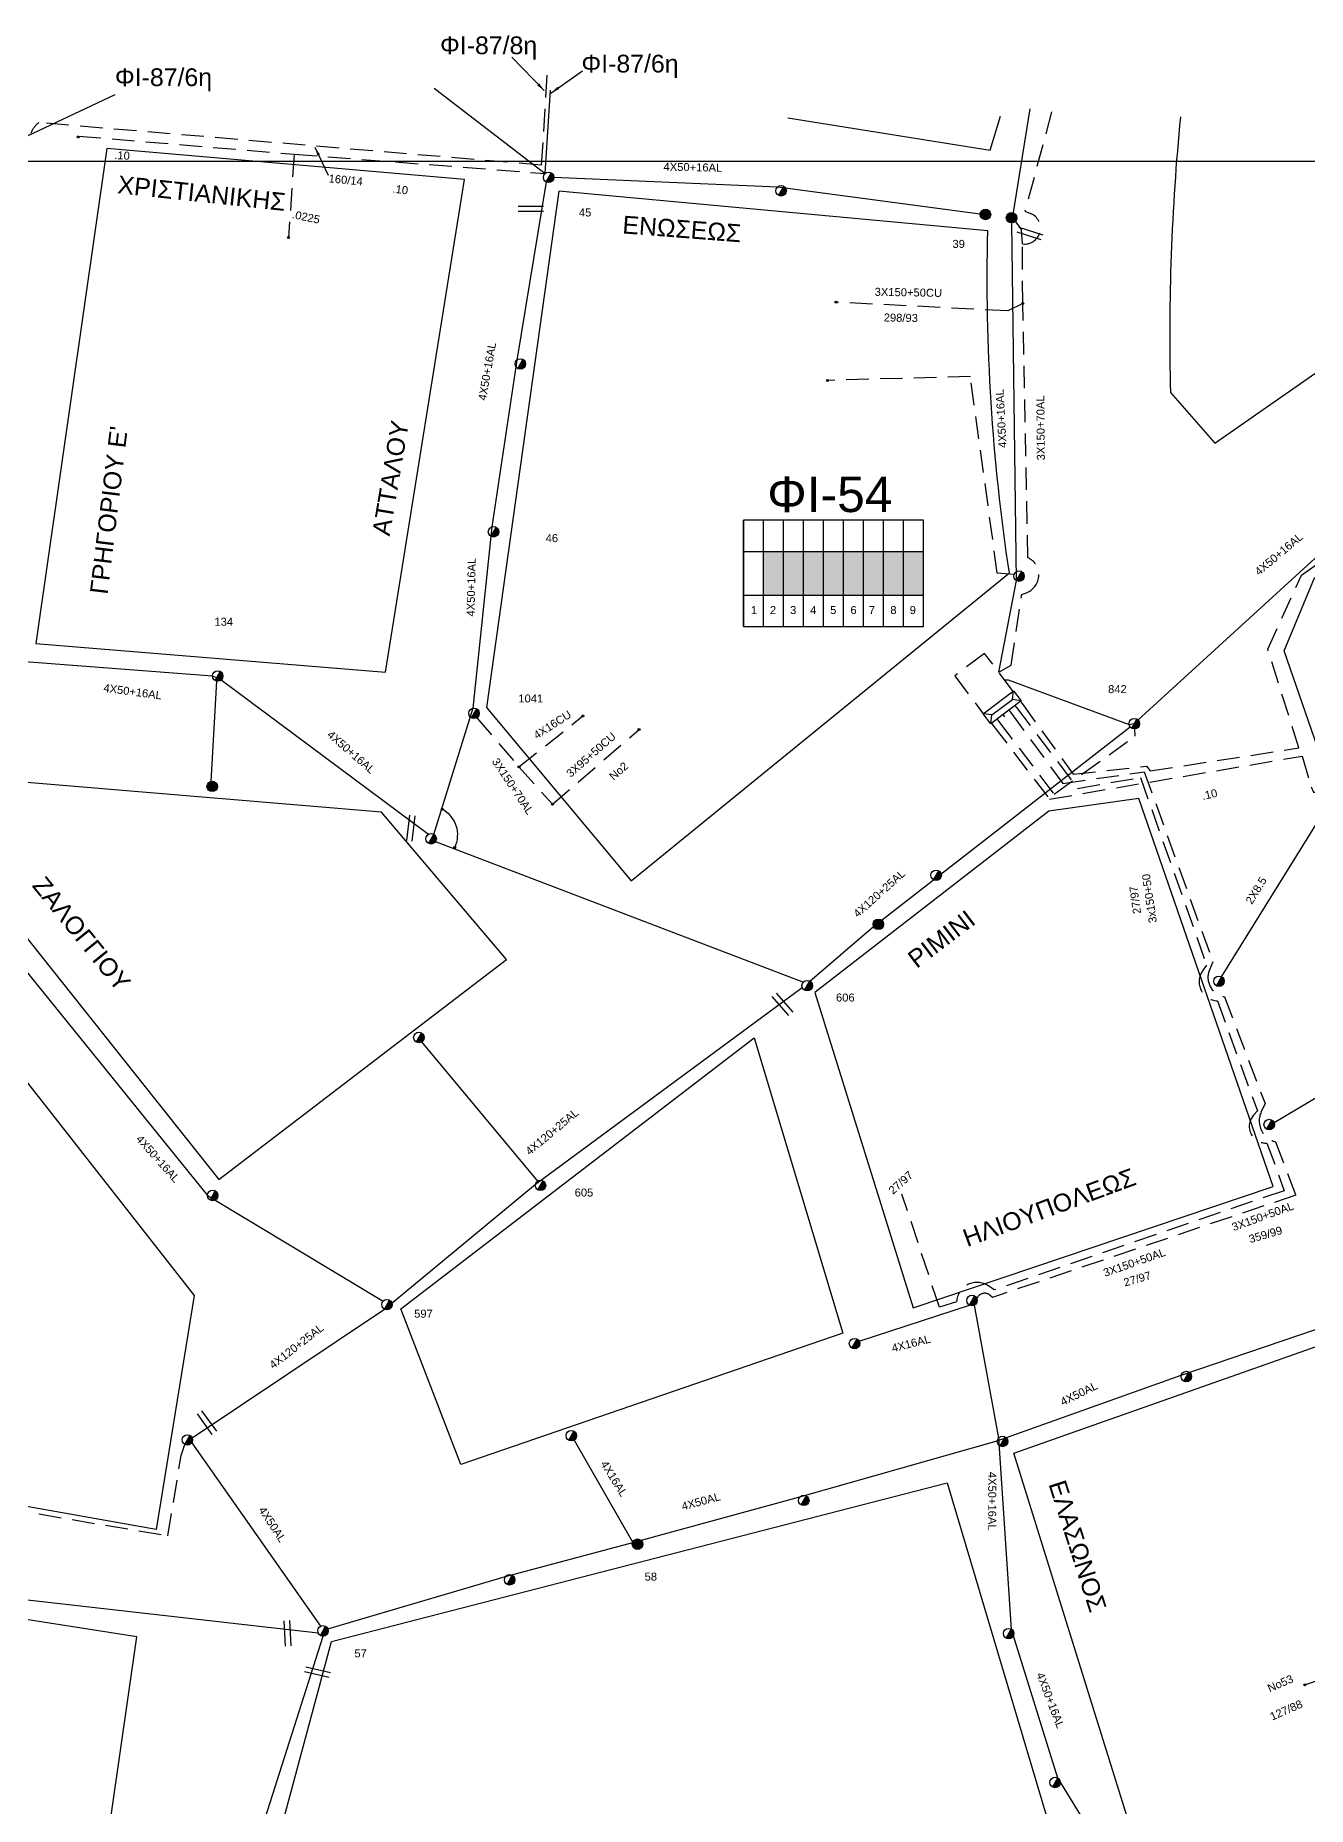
# Model space of a CAD drawing. Header units: millimetres. Extents: x 1080 to 2112, y 851 to 1323.
# Drawn here: x 1304 to 1447, y 1123.5 to 1322.6 of the extents above; entities that cross this region are included whole.
import ezdxf
from ezdxf.enums import TextEntityAlignment as Align

# ---------------------------------------------------------------- set-up
doc = ezdxf.new("R2010")
doc.units = ezdxf.units.MM
doc.linetypes.add('DASHED', pattern=[19.05, 12.7, -6.35])
for name, color, linetype in [('Άγνωστα', 7, 'DASHED'), ('Ασφαλειοκιβώτια Χ.Τ 9 αναχωρήσεων', 7, 'Continuous'), ('Γυμνά εναέρια ΧΤ (3Φ)   4x16AL', 7, 'Continuous'), ('Γυμνά εναέρια ΧΤ (3Φ)   4x16CU', 7, 'Continuous'), ('Γυμνά εναέρια ΧΤ (3Φ)   4x50AL', 7, 'Continuous'), ('Γυμνά εναέρια ΧΤ (3Φ)   4x50CU', 7, 'Continuous'), ('Γυμνά εναέρια ΧΤ και ΦΟΠ (3Φ)   4x50+13_5AL', 7, 'Continuous'), ('Γυμνά εναέρια ΧΤ και ΦΟΠ (3Φ)   4x50+16AL', 7, 'Continuous'), ('Επιγραφές - Σχήματα', 7, 'Continuous'), ('Καλώδια ΧΤ   2x8.5', 7, 'DASHED'), ('Καλώδια ΧΤ   3x150+50AL', 7, 'DASHED'), ('Καλώδια ΧΤ   3x150+50ALXLPE', 7, 'DASHED'), ('Καλώδια ΧΤ   3x150+50CU', 7, 'DASHED'), ('Καλώδια ΧΤ   3x150+70AL', 7, 'DASHED'), ('Καλώδια ΧΤ   3x150AL+50CU', 7, 'DASHED'), ('Καλώδια ΧΤ   3x95+50CU', 7, 'DASHED'), ('Στύλος Ξύλινος', 7, 'Continuous'), ('Στύλος Ξύλινος @ 1', 7, 'Continuous'), ('Στύλος ΦΜ', 7, 'Continuous'), ('Στύλος ΦΜ @ 1', 7, 'Continuous'), ('Συνδέσεις', 7, 'Continuous'), ('Συνεστραμμένα ΧΤ   4x120+25AL', 7, 'SYN_LINE'), ('Τομή', 7, 'Continuous'), ('Υποσταθμός πόλεως', 7, 'Continuous'), ('Υπόβαθρο ΔΕΗ', 7, 'Continuous'), ('Υπόγεια Καλώδια Δικτύου ΧΤ   .10', 7, 'DASHED'), ('Υπόγεια καλώδια Παροχών ΧΤ   .0225', 7, 'DASHED')]:
    doc.layers.add(name, color=color, linetype=linetype)
doc.styles.add('ar', font='arial.ttf')
doc.styles.get("Standard").update_dxf_attribs({"font": 'arial.ttf'})
doc.linetypes.add('SYN_LINE', pattern='A,0.5,-0.0001,["/\\/\\/\\/",Standard,S=0.1,R=0,X=0,Y=-0.05],-0.25', length=0.7501)
doc.dimstyles.new('ISO-25', dxfattribs={"dimtxt": 2.5, "dimasz": 2.5, "dimexe": 1.25, "dimexo": 0.625, "dimtad": 1, "dimtxsty": 'Standard', "dimcen": 2.5, "dimadec": 0, "dimazin": 0, "dimtfac": 1, "dimtmove": 0, "dimatfit": 3, "dimfxl": 1, "dimarcsym": 0})

# ---------------------------------------------------------------- blocks, each defined once
blk = doc.blocks.new('ΥΠΑΡΧΩΝ ΤΣΙΜΕΝΤΕΝΙΟΣ ΣΤΥΛΟΣ')
at = {"layer": 'Στύλος ΦΜ'}
blk.add_hatch(color=7, dxfattribs=at).paths.add_polyline_path([(-1.29, -2.28, 0.574793), (2.62, 0, 0.268822), (1.3, 2.27)])
at = {"layer": 'Στύλος ΦΜ', "color": 7}
blk.add_line((-1.29, -2.28), (1.3, 2.27), dxfattribs=at)
blk.add_circle((0, 0), 2.62, dxfattribs=at)
at = {"layer": 'Στύλος ΦΜ', "flags": 4}
for tag, p in [('ΑΡΙΘΜΟΣ', (-4.68, 8.05)), ('ΤΥΠΟΣ', (-4.91, 3.03))]:
    blk.add_attdef(tag, p, '', height=4, dxfattribs=at)
blk = doc.blocks.new('ΥΠΑΡΧΩΝ ΞΥΛΙΝΟΣ ΣΤΥΛΟΣ')
at = {"layer": 'Στύλος Ξύλινος'}
h = blk.add_hatch(color=7, dxfattribs=at)
h.paths.add_polyline_path([(-2.62, 0, 0.270008), (-1.29, -2.28), (1.3, 2.27, 0.576266)])
h.paths.add_polyline_path([(-1.29, -2.28, 0.574793), (2.62, 0, 0.268822), (1.3, 2.27)])
at = {"layer": 'Στύλος Ξύλινος', "color": 7}
blk.add_line((-1.29, -2.28), (1.3, 2.27), dxfattribs=at)
blk.add_circle((0, 0), 2.62, dxfattribs=at)
at = {"layer": 'Στύλος Ξύλινος', "flags": 4}
for tag, p in [('ΑΡΙΘΜΟΣ', (-4.91, 8.6)), ('ΤΥΠΟΣ', (-4.85, 3.39))]:
    blk.add_attdef(tag, p, '', height=4, dxfattribs=at)
blk = doc.blocks.new('ΥΠΟΣΤΑΘΜΟΣ ΠΟΛΕΩΣ 6 ΑΝΑΧΩΡΗΣΕΩΝ')
at = {"layer": 'Υποσταθμός πόλεως', "linetype": 'Continuous', "ltscale": 40}
for p, q in [((-8.18, -2.82), (-8.18, -4)), ((-5.01, -2.82), (-5.01, -4)), ((-1.74, -2.82), (-1.74, -4)), ((1.65, -2.82), (1.65, -4)), ((5.07, -2.82), (5.07, -4)), ((8.16, -2.82), (8.16, -4))]:
    blk.add_line(p, q, dxfattribs=at)
blk.add_lwpolyline([(-8.57, 2.82), (8.57, 2.82), (8.57, -2.82), (-8.57, -2.82)], close=True, dxfattribs=at)
for points in [[(-5.75, 0), (-8.57, 2.82)], [(5.75, 0), (8.57, 2.82)], [(-8.57, -2.82), (-5.75, 0)], [(-5.75, 0), (5.75, 0)], [(8.57, -2.82), (5.75, 0)]]:
    blk.add_lwpolyline(points, dxfattribs=at)
at = {"layer": 'Υποσταθμός πόλεως', "linetype": 'SYN_LINE', "ltscale": 40, "flags": 1}
for tag, p in [('ΜΕΤΑΣΧΗΜΑΤΙΣΜΟΣ', (9.64, 1.91)), ('ΙΣΧΥΣ', (9.62, -0.89)), ('ΑΡΙΘΜΟΣ', (9.74, -3.61))]:
    blk.add_attdef(tag, p, '', height=1.8, dxfattribs=at)
blk = doc.blocks.new('ΤΟΜΗ')
at = {"layer": 'Τομή', "ltscale": 40}
for p, q in [((-5.68, 0), (5.68, 0)), ((5.68, -2.33), (-5.68, -2.33))]:
    blk.add_line(p, q, dxfattribs=at)
blk = doc.blocks.new('ΑΣΦΑΛΕΙΟΚΙΒΩΤΙΟ ΥΠΟΣΤΑΘΜΟΥ 9 ΑΝΑΧΩΡΗΣΕΩΝ')
at = {"layer": 'Ασφαλειοκιβώτια Χ.Τ 9 αναχωρήσεων', "ltscale": 40}
for p, q in [((-23.8, 40.36), (24.02, 40.36)), ((-9.72, 40.36), (-9.72, -40.64)), ((9.94, 40.36), (9.94, -40.64)), ((-23.8, 31.36), (24.02, 31.36)), ((-23.8, 22.36), (24.02, 22.36)), ((-23.8, 13.36), (24.02, 13.36)), ((-23.8, 4.36), (24.02, 4.36)), ((-23.8, -4.64), (24.02, -4.64)), ((-23.8, -13.64), (24.02, -13.64)), ((-23.8, -22.64), (24.02, -22.64)), ((-23.8, -31.64), (24.02, -31.64))]:
    blk.add_line(p, q, dxfattribs=at)
at = {"layer": 'Ασφαλειοκιβώτια Χ.Τ 9 αναχωρήσεων'}
blk.add_lwpolyline([(-23.8, -40.64), (24.02, -40.64), (24.02, 40.36), (-23.8, 40.36)], close=True, dxfattribs=at)
for s, p in [('1', (-18.28, 37.05)), ('2', (-18.28, 28.48)), ('3', (-18.28, 19.41)), ('4', (-18.28, 10.38)), ('5', (-18.28, 1.37)), ('6', (-18.28, -7.76)), ('7', (-18.28, -16.01)), ('8', (-18.28, -25.69)), ('9', (-18.28, -34.39))]:
    blk.add_text(s, height=3.6, rotation=270, dxfattribs=at).set_placement(p)
at = {"layer": 'Ασφαλειοκιβώτια Χ.Τ 9 αναχωρήσεων', "ltscale": 40}
for tag, height, p in [('ΟΝΟΜΑ', 5, (-0.16, 44.31)), ('ΚΕΙΜΕΝΟ 1', 2, (17.06, 35.59)), ('ΚΕΙΜΕΝΟ 2', 2, (17.06, 26.88)), ('ΚΕΙΜΕΝΟ 3', 2, (17.06, 17.69)), ('ΚΕΙΜΕΝΟ 4', 2, (17.06, 8.71)), ('ΚΕΙΜΕΝΟ 5', 2, (17.06, -0.13)), ('ΚΕΙΜΕΝΟ 6', 2, (17.06, -9.05)), ('ΚΕΙΜΕΝΟ 7', 2, (17.06, -18.13)), ('ΚΕΙΜΕΝΟ 8', 2, (17.06, -26.85)), ('ΚΕΙΜΕΝΟ 9', 2, (17.06, -35.99)), ('ΣΧ', 2, (-0.1, -42.64))]:
    blk.add_attdef(tag, text='', height=height, dxfattribs=at).set_placement(p, align=Align.MIDDLE_CENTER)
blk = doc.blocks.new('_ΣΥΝΔΕΣΗ')
at = {"layer": 'Συνδέσεις', "linetype": 'SYN_LINE', "ltscale": 40}
blk.add_hatch(color=256, dxfattribs=at).paths.add_polyline_path([(0.5, -0.01, 1), (-0.5, -0.01, 1)])
at = {"layer": 'Συνδέσεις'}
blk.add_circle((0, -0.01), 0.5, dxfattribs=at)

msp = doc.modelspace()

# ---------------------------------------------------------------- hatches: boundary and pattern name
at = {"layer": 'Ασφαλειοκιβώτια Χ.Τ 9 αναχωρήσεων', "ltscale": 0.2}
for color, points in [(1, [(1388.09, 1264.62), (1385.84, 1264.62), (1385.84, 1259.7), (1388.09, 1259.7)]), (27, [(1388.09, 1264.62), (1388.09, 1259.7), (1390.34, 1259.7), (1390.34, 1264.62)]), (5, [(1390.34, 1264.62), (1390.34, 1259.7), (1392.59, 1259.7), (1392.59, 1264.62)]), (30, [(1392.59, 1264.62), (1392.59, 1259.7), (1394.84, 1259.7), (1394.84, 1264.62)]), (85, [(1394.84, 1264.62), (1394.84, 1259.7), (1397.09, 1259.7), (1397.09, 1264.62)]), (2, [(1397.09, 1264.62), (1397.09, 1259.7), (1399.34, 1259.7), (1399.34, 1264.62)]), (85, [(1399.34, 1264.62), (1399.34, 1259.7), (1401.59, 1259.7), (1401.59, 1264.62)]), (6, [(1401.59, 1264.62), (1401.59, 1259.7), (1403.84, 1259.7), (1403.84, 1264.62)])]:
    msp.add_hatch(color=color, dxfattribs=at).paths.add_polyline_path(points)

# ---------------------------------------------------------------- linework, layer by layer
at = {"layer": 'Άγνωστα', "color": 27, "linetype": 'SYN_LINE', "ltscale": 20}
msp.add_lwpolyline([(1303.08, 1311.34), (1312.94, 1315.99)], dxfattribs=at)
at = {"layer": 'Άγνωστα', "color": 27, "linetype": 'Continuous', "ltscale": 0.2}
msp.add_lwpolyline([(1361.28, 1307.11), (1361.87, 1316.46)], dxfattribs=at)
at = {"layer": 'Άγνωστα', "color": 5, "linetype": 'Continuous', "ltscale": 0.2}
msp.add_lwpolyline([(1413.75, 1301.54), (1415.82, 1314.38)], dxfattribs=at)
at = {"layer": 'Άγνωστα', "color": 1, "ltscale": 0.2}
msp.add_lwpolyline([(1418.23, 1314.02), (1415.24, 1302.85), (1415.86, 1302.61, -0.885119), (1414.95, 1299.18, -14.606005)], format="xyb", dxfattribs=at)
at = {"layer": 'Άγνωστα', "linetype": 'DASHED', "ltscale": 0.2}
msp.add_lwpolyline([(1410.54, 1246.35), (1413.9, 1248.87), (1410.69, 1253.14), (1407.34, 1250.62)], close=True, dxfattribs=at)
at = {"layer": 'Άγνωστα', "color": 85, "ltscale": 0.2}
msp.add_lwpolyline([(1412.28, 1245.53), (1418.51, 1237.32), (1427.65, 1243.83), (1427.58, 1244.65)], dxfattribs=at)
at = {"layer": 'Άγνωστα', "color": 5, "linetype": 'SYN_LINE', "ltscale": 20}
msp.add_lwpolyline([(1347.39, 1209.45), (1360.42, 1193.79)], dxfattribs=at)
at = {"layer": 'Γυμνά εναέρια ΧΤ (3Φ)   4x16AL', "color": 6, "linetype": 'Continuous', "ltscale": 0.2}
msp.add_lwpolyline([(1396.61, 1175.79), (1409, 1179.86)], dxfattribs=at)
at = {"layer": 'Γυμνά εναέρια ΧΤ (3Φ)   4x16AL', "color": 85, "linetype": 'Continuous', "ltscale": 0.2}
msp.add_lwpolyline([(1364.55, 1164.68), (1371.13, 1153.17)], dxfattribs=at)
at = {"layer": 'Γυμνά εναέρια ΧΤ (3Φ)   4x16CU', "color": 85, "linetype": 'DASHED', "ltscale": 0.2}
msp.add_lwpolyline([(1358.34, 1240.37), (1365.53, 1246.1)], dxfattribs=at)
at = {"layer": 'Γυμνά εναέρια ΧΤ (3Φ)   4x50AL', "color": 85, "linetype": 'Continuous', "ltscale": 0.2}
for points in [[(1336.84, 1143.45), (1356.83, 1149.33), (1371.13, 1153.17), (1389.94, 1158.29), (1412.13, 1164.59), (1432.82, 1171.99), (1466.78, 1183.52)], [(1321.55, 1164.37), (1336.01, 1143.73)]]:
    msp.add_lwpolyline(points, dxfattribs=at)
at = {"layer": 'Γυμνά εναέρια ΧΤ (3Φ)   4x50CU', "color": 27, "linetype": 'SYN_LINE', "ltscale": 20}
msp.add_lwpolyline([(1348.81, 1316.69), (1361.28, 1307.11)], dxfattribs=at)
at = {"layer": 'Γυμνά εναέρια ΧΤ και ΦΟΠ (3Φ)   4x50+13_5AL', "color": 1, "linetype": 'Continuous', "ltscale": 0.2}
msp.add_lwpolyline([(1201.8, 1160.06), (1203.36, 1160.57), (1231.55, 1157.79), (1252.91, 1154.83), (1271.04, 1151.08), (1296.42, 1147.44), (1335.75, 1143)], dxfattribs=at)
at = {"layer": 'Γυμνά εναέρια ΧΤ και ΦΟΠ (3Φ)   4x50+16AL', "color": 30, "linetype": 'Continuous', "ltscale": 0.2}
msp.add_lwpolyline([(1412.93, 1250.17), (1413.37, 1250.17), (1426.96, 1245.15), (1427.54, 1245.24), (1453.45, 1268.96), (1467.92, 1278.54), (1481.73, 1288.32), (1492.62, 1295.91), (1515.9, 1310.29)], dxfattribs=at)
at = {"layer": 'Γυμνά εναέρια ΧΤ και ΦΟΠ (3Φ)   4x50+16AL', "color": 27, "linetype": 'Continuous', "ltscale": 0.2}
msp.add_lwpolyline([(1362.26, 1306.7), (1387.43, 1305.6), (1410.22, 1302.57)], dxfattribs=at)
at = {"layer": 'Γυμνά εναέρια ΧΤ και ΦΟΠ (3Φ)   4x50+16AL', "color": 85, "linetype": 'Continuous', "ltscale": 0.2}
msp.add_lwpolyline([(1361.38, 1306.16), (1358.1, 1286.13), (1355.3, 1267.38), (1353.14, 1246.97), (1348.55, 1232.14), (1390.32, 1216.18)], dxfattribs=at)
at = {"layer": 'Γυμνά εναέρια ΧΤ και ΦΟΠ (3Φ)   4x50+16AL', "color": 5, "linetype": 'Continuous', "ltscale": 0.2}
for points in [[(1412.29, 1251.01), (1414.29, 1261.32), (1413.75, 1301.54)], [(1285.45, 1219.93), (1302.6, 1217.81), (1323.3, 1192.19), (1343.05, 1180.3)]]:
    msp.add_lwpolyline(points, dxfattribs=at)
at = {"layer": 'Γυμνά εναέρια ΧΤ και ΦΟΠ (3Φ)   4x50+16AL', "color": 5, "linetype": 'DASHED', "ltscale": 0.2}
msp.add_lwpolyline([(1414.02, 1262), (1412.13, 1262.17), (1409.1, 1284.28), (1393.04, 1283.83)], dxfattribs=at)
at = {"layer": 'Γυμνά εναέρια ΧΤ και ΦΟΠ (3Φ)   4x50+16AL', "color": 151, "linetype": 'Continuous', "ltscale": 0.2}
for points in [[(1253.32, 1255.73), (1294.88, 1252.83), (1323.87, 1250.61), (1324.84, 1250.15), (1348.18, 1232.81)], [(1324.34, 1250.03), (1323.68, 1238.74)], [(1266.26, 996.36), (1277.68, 1019.08), (1301.22, 1057.55), (1319.43, 1088.07), (1328.78, 1103.59), (1327.11, 1113.67), (1336.31, 1142.63)]]:
    msp.add_lwpolyline(points, dxfattribs=at)
at = {"layer": 'Γυμνά εναέρια ΧΤ και ΦΟΠ (3Φ)   4x50+16AL', "color": 6, "linetype": 'Continuous', "ltscale": 0.2}
msp.add_lwpolyline([(1409.53, 1179.84), (1412.27, 1164.9), (1413.7, 1143.42), (1418.92, 1126.69), (1426.86, 1113.73), (1430.18, 1094.88)], dxfattribs=at)
at = {"layer": 'Επιγραφές - Σχήματα'}
msp.add_lwpolyline([(1083.25, 1308.5), (1991.62, 1308.5), (1991.62, 870.59), (1083.25, 870.59)], close=True, dxfattribs=at)
at = {"layer": 'Επιγραφές - Σχήματα', "ltscale": 0.2}
msp.add_arc((1348.24, 1232.75), 3.21, 333.411, 62.9251, dxfattribs=at)
at = {"layer": 'Καλώδια ΧΤ   2x8.5', "color": 27, "linetype": 'Continuous', "ltscale": 0.2}
for points in [[(1437.35, 1216.78), (1448.7, 1235.05)], [(1443.26, 1200.37), (1457.39, 1208.8)]]:
    msp.add_lwpolyline(points, dxfattribs=at)
at = {"layer": 'Καλώδια ΧΤ   3x150+50AL', "color": 2, "ltscale": 0.2}
msp.add_lwpolyline([(1414.29, 1247.04), (1421.16, 1237.96), (1428.23, 1239.19), (1435.67, 1218.08), (1435.22, 1217.43, 0.595786), (1436.88, 1214.07), (1441.38, 1201.69), (1440.96, 1201.22, 0.671974), (1442.46, 1198.07), (1444.4, 1192.72), (1411.79, 1181.56), (1411.13, 1182.01, 0.585917), (1407.56, 1180.23), (1405.62, 1179.62), (1401.41, 1192.34)], format="xyb", dxfattribs=at)
at = {"layer": 'Καλώδια ΧΤ   3x150+50AL', "color": 6, "ltscale": 0.2}
msp.add_lwpolyline([(1413.61, 1246.53), (1419.5, 1238.52), (1428.66, 1239.83), (1436.37, 1218.47), (1435.99, 1217.56, 0.487597), (1437.69, 1214.52), (1442.25, 1202.51), (1441.81, 1201.57, 0.473244), (1443.42, 1198.22), (1445.71, 1192.22), (1411.61, 1180.72), (1411.31, 1180.97, 0.50133), (1409.84, 1180.6, 2.422559)], format="xyb", dxfattribs=at)
at = {"layer": 'Καλώδια ΧΤ   3x150+50AL', "color": 27, "ltscale": 0.2}
msp.add_lwpolyline([(1446.71, 1137.14), (1462.02, 1142.59), (1459.75, 1148.6), (1459.06, 1148.58, -1.148568), (1459.24, 1150.29, 0.123086)], format="xyb", dxfattribs=at)
at = {"layer": 'Καλώδια ΧΤ   3x150+50ALXLPE', "color": 85, "ltscale": 0.2}
msp.add_lwpolyline([(1414.91, 1247.5), (1420.65, 1239.56), (1428.92, 1240.46), (1429.34, 1239.92), (1446.05, 1242.51), (1442.54, 1253.62), (1446.34, 1261.95), (1467.85, 1277), (1468.07, 1276.84, 0.364778), (1469.25, 1276.93, 0.110078), (1470.42, 1278.74), (1481.53, 1286.76), (1481.91, 1286.72, 0.395438), (1484.28, 1288.52), (1492.14, 1293.93, -0.469905), (1493.32, 1293.6), (1495.37, 1288.49), (1498.35, 1280.65), (1499.9, 1279.28)], format="xyb", dxfattribs=at)
at = {"layer": 'Καλώδια ΧΤ   3x150+50CU', "color": 1, "ltscale": 0.2}
msp.add_lwpolyline([(1415, 1292.5), (1413.31, 1291.66), (1393.99, 1292.63)], dxfattribs=at)
at = {"layer": 'Καλώδια ΧΤ   3x150+70AL', "color": 1, "ltscale": 0.2}
msp.add_lwpolyline([(1412.29, 1251.01), (1413.69, 1251.83), (1414.89, 1259.75), (1415.5, 1260, 0.650213), (1415.57, 1263.9), (1415, 1292.5), (1414.95, 1299.18), (1414.87, 1300.79), (1414.19, 1301.76)], format="xyb", dxfattribs=at)
at = {"layer": 'Καλώδια ΧΤ   3x150+70AL', "color": 85, "ltscale": 0.2}
msp.add_lwpolyline([(1353.6, 1245.9), (1358.34, 1240.37), (1362.1, 1236.18)], dxfattribs=at)
at = {"layer": 'Καλώδια ΧΤ   3x150AL+50CU', "color": 85, "linetype": 'DASHED', "ltscale": 0.2}
msp.add_lwpolyline([(1360.88, 1308.04), (1361.54, 1318.38)], dxfattribs=at)
msp.add_lwpolyline([(1360.88, 1308.04), (1304.34, 1312.82, 0.130732), (1303.43, 1311.62)], format="xyb", dxfattribs=at)
at = {"layer": 'Καλώδια ΧΤ   3x150AL+50CU', "color": 85, "ltscale": 0.2}
msp.add_lwpolyline([(1198.62, 1176.97), (1198.15, 1172.76), (1211.65, 1171.02), (1213.46, 1171.96), (1278.04, 1160.83), (1318.86, 1153.91), (1320.34, 1162.95), (1320.76, 1164.18)], dxfattribs=at)
at = {"layer": 'Καλώδια ΧΤ   3x95+50CU', "color": 85, "ltscale": 0.2}
msp.add_lwpolyline([(1362.1, 1236.18), (1371.84, 1244.57)], dxfattribs=at)
at = {"layer": 'Συνεστραμμένα ΧΤ   4x120+25AL', "color": 85, "linetype": 'SYN_LINE', "ltscale": 20}
msp.add_lwpolyline([(1391.04, 1216.28), (1398.22, 1222.41), (1404.96, 1227.68), (1427.06, 1244.89)], dxfattribs=at)
at = {"layer": 'Συνεστραμμένα ΧΤ   4x120+25AL', "color": 5, "linetype": 'SYN_LINE', "ltscale": 20}
msp.add_lwpolyline([(1321.59, 1164.93), (1343.2, 1179.4), (1360.18, 1193.45), (1390.2, 1215.55)], dxfattribs=at)
at = {"layer": 'Υπόβαθρο ΔΕΗ'}
for points in [[(1388.58, 1313.38), (1411.33, 1309.74), (1412.5, 1313.56)], [(1311.98, 1309.9), (1304.01, 1254.25), (1343.34, 1251.04), (1352.21, 1306.43), (1311.98, 1309.9)], [(1294.05, 1216.31), (1321.81, 1180.93), (1317.54, 1154.62), (1282.66, 1160.79), (1294.05, 1216.31)]]:
    msp.add_lwpolyline(points, dxfattribs=at)
for points in [[(1432.73, 1313.47, 0.031072), (1431.61, 1282.47), (1436.6, 1276.79), (1484.77, 1310.34), (1494.97, 1312.12), (1494.8, 1313.24)], [(1406.51, 1159.86), (1421.29, 1110.16, -0.079099), (1372.71, 1102.32, -0.032875), (1331.21, 1103.62), (1329.54, 1113.31), (1337.24, 1142.02), (1406.51, 1159.86)]]:
    msp.add_lwpolyline(points, format="xyb", dxfattribs=at)
for points in [[(1362.84, 1305.13), (1354.69, 1247.04), (1370.94, 1227.57), (1413.49, 1262.18, -0.043417), (1411.06, 1300.65)], [(1449.37, 1175.67), (1466.21, 1127.27, -0.027265), (1429.6, 1113.16), (1414, 1163.22)]]:
    msp.add_lwpolyline(points, format="xyb", close=True, dxfattribs=at)
for points in [[(1492.76, 1293.22), (1511.52, 1241.09), (1518.65, 1221.4), (1461.68, 1203.5), (1444.39, 1253.41), (1447.82, 1261.65)], [(1298.06, 1239.02), (1296.36, 1229.42), (1324.58, 1193.98), (1356.93, 1218.72), (1342.89, 1235.27)], [(1402.67, 1179.53), (1443.15, 1193.18), (1428.05, 1236.83), (1417.91, 1235.4), (1391.6, 1215)], [(1384.79, 1209.89), (1394.77, 1176.71), (1351.81, 1161.94), (1345.06, 1179.43)], [(1309.89, 1104.47), (1315.38, 1142.54), (1280.13, 1148.06), (1276.05, 1126.5), (1245.84, 1084.94), (1285.05, 1064.1)]]:
    msp.add_lwpolyline(points, close=True, dxfattribs=at)
at = {"layer": 'Υπόγεια Καλώδια Δικτύου ΧΤ   .10', "color": 27, "ltscale": 0.2}
msp.add_lwpolyline([(1308.78, 1311.32), (1333.06, 1309.27), (1361.28, 1307.11)], dxfattribs=at)
msp.add_lwpolyline([(1411.64, 1245.05), (1418.01, 1236.75), (1446.43, 1241.59), (1447.43, 1238.15), (1447.69, 1237.55), (1448.09, 1237.52, -0.551173), (1448.84, 1236.13, -2.071032)], format="xyb", dxfattribs=at)
at = {"layer": 'Υπόγεια καλώδια Παροχών ΧΤ   .0225', "color": 27, "ltscale": 0.2}
msp.add_lwpolyline([(1333.06, 1309.27), (1332.42, 1299.89)], dxfattribs=at)

# ---------------------------------------------------------------- block references
at = {"layer": 'Ασφαλειοκιβώτια Χ.Τ 9 αναχωρήσεων', "xscale": 0.25, "yscale": 0.25, "zscale": 0.25, "rotation": 90}
msp.add_blockref('ΑΣΦΑΛΕΙΟΚΙΒΩΤΙΟ ΥΠΟΣΤΑΘΜΟΥ 9 ΑΝΑΧΩΡΗΣΕΩΝ', (1393.68, 1262.13), dxfattribs=at)
at = {"layer": 'Στύλος Ξύλινος @ 1', "ltscale": 40}
ref = msp.add_blockref('ΥΠΑΡΧΩΝ ΞΥΛΙΝΟΣ ΣΤΥΛΟΣ', (1410.8, 1302.5), dxfattribs=dict(at, xscale=0.2249999999999091, yscale=0.2249999999999091, zscale=0.2249999999999091))
ref.add_attrib('ΤΥΠΟΣ', '39', (1407.09, 1298.74), dxfattribs={"layer": 'Στύλος Ξύλινος', "height": 0.9, "flags": 4})
at = {"layer": 'Στύλος Ξύλινος @ 1', "ltscale": 40, "xscale": 0.2249999999999091, "yscale": 0.2249999999999091, "zscale": 0.2249999999999091}
for p in [(1413.73, 1302.13), (1323.84, 1238.18), (1398.75, 1222.67)]:
    msp.add_blockref('ΥΠΑΡΧΩΝ ΞΥΛΙΝΟΣ ΣΤΥΛΟΣ', p, dxfattribs=at)
at = {"layer": 'Στύλος Ξύλινος @ 1', "ltscale": 40}
ref = msp.add_blockref('ΥΠΑΡΧΩΝ ΞΥΛΙΝΟΣ ΣΤΥΛΟΣ', (1371.67, 1152.96), dxfattribs=dict(at, xscale=0.2249999999999091, yscale=0.2249999999999091, zscale=0.2249999999999091))
ref.add_attrib('ΤΥΠΟΣ', '58', (1372.47, 1148.87), dxfattribs={"layer": 'Στύλος Ξύλινος', "height": 0.9, "flags": 4})
at = {"layer": 'Στύλος ΦΜ @ 1', "ltscale": 40}
ref = msp.add_blockref('ΥΠΑΡΧΩΝ ΤΣΙΜΕΝΤΕΝΙΟΣ ΣΤΥΛΟΣ', (1361.67, 1306.67), dxfattribs=dict(at, xscale=0.225, yscale=0.225, zscale=0.225))
ref.add_attrib('ΤΥΠΟΣ', '45', (1365.08, 1302.27), dxfattribs={"layer": 'Στύλος ΦΜ', "height": 0.9, "flags": 4})
at = {"layer": 'Στύλος ΦΜ @ 1', "ltscale": 40, "xscale": 0.225, "yscale": 0.225, "zscale": 0.225}
for p in [(1387.82, 1305.16), (1358.49, 1285.69), (1414.58, 1261.83), (1348.46, 1232.29), (1405.25, 1228.19), (1437.06, 1216.27), (1347.08, 1209.95), (1442.71, 1200.16), (1323.89, 1192.18), (1409.29, 1180.37), (1396.08, 1175.52), (1433.39, 1171.82), (1321.05, 1164.69), (1364.22, 1165.17), (1412.72, 1164.52), (1390.37, 1157.89), (1357.29, 1148.96), (1413.41, 1142.91), (1418.63, 1126.17)]:
    msp.add_blockref('ΥΠΑΡΧΩΝ ΤΣΙΜΕΝΤΕΝΙΟΣ ΣΤΥΛΟΣ', p, dxfattribs=at)
at = {"layer": 'Στύλος ΦΜ @ 1', "ltscale": 40}
ref = msp.add_blockref('ΥΠΑΡΧΩΝ ΤΣΙΜΕΝΤΕΝΙΟΣ ΣΤΥΛΟΣ', (1355.48, 1266.81), dxfattribs=dict(at, xscale=0.225, yscale=0.225, zscale=0.225))
ref.add_attrib('ΤΥΠΟΣ', '46', (1361.34, 1265.65), dxfattribs={"layer": 'Στύλος ΦΜ', "height": 0.9, "flags": 4})
ref = msp.add_blockref('ΥΠΑΡΧΩΝ ΤΣΙΜΕΝΤΕΝΙΟΣ ΣΤΥΛΟΣ', (1324.46, 1250.6), dxfattribs=dict(at, xscale=0.225, yscale=0.225, zscale=0.225))
ref.add_attrib('ΤΥΠΟΣ', '134', (1324.09, 1256.25), dxfattribs={"layer": 'Στύλος ΦΜ', "height": 0.9, "flags": 4})
ref = msp.add_blockref('ΥΠΑΡΧΩΝ ΤΣΙΜΕΝΤΕΝΙΟΣ ΣΤΥΛΟΣ', (1427.54, 1245.24), dxfattribs=dict(at, xscale=0.225, yscale=0.225, zscale=0.225))
ref.add_attrib('ΤΥΠΟΣ', '842', (1424.59, 1248.67), dxfattribs={"layer": 'Στύλος ΦΜ', "height": 0.9, "flags": 4})
ref = msp.add_blockref('ΥΠΑΡΧΩΝ ΤΣΙΜΕΝΤΕΝΙΟΣ ΣΤΥΛΟΣ', (1353.29, 1246.4), dxfattribs=dict(at, xscale=0.225, yscale=0.225, zscale=0.225))
ref.add_attrib('ΤΥΠΟΣ', '1041', (1358.27, 1247.62), dxfattribs={"layer": 'Στύλος ΦΜ', "height": 0.9, "flags": 4})
ref = msp.add_blockref('ΥΠΑΡΧΩΝ ΤΣΙΜΕΝΤΕΝΙΟΣ ΣΤΥΛΟΣ', (1390.75, 1215.77), dxfattribs=dict(at, xscale=0.225, yscale=0.225, zscale=0.225))
ref.add_attrib('ΤΥΠΟΣ', '606', (1393.99, 1213.99), dxfattribs={"layer": 'Στύλος ΦΜ', "height": 0.9, "flags": 4})
ref = msp.add_blockref('ΥΠΑΡΧΩΝ ΤΣΙΜΕΝΤΕΝΙΟΣ ΣΤΥΛΟΣ', (1360.76, 1193.31), dxfattribs=dict(at, xscale=0.225, yscale=0.225, zscale=0.225))
ref.add_attrib('ΤΥΠΟΣ', '605', (1364.6, 1192.06), dxfattribs={"layer": 'Στύλος ΦΜ', "height": 0.9, "flags": 4})
ref = msp.add_blockref('ΥΠΑΡΧΩΝ ΤΣΙΜΕΝΤΕΝΙΟΣ ΣΤΥΛΟΣ', (1343.49, 1179.91), dxfattribs=dict(at, xscale=0.225, yscale=0.225, zscale=0.225))
ref.add_attrib('ΤΥΠΟΣ', '597', (1346.55, 1178.44), dxfattribs={"layer": 'Στύλος ΦΜ', "height": 0.9, "flags": 4})
ref = msp.add_blockref('ΥΠΑΡΧΩΝ ΤΣΙΜΕΝΤΕΝΙΟΣ ΣΤΥΛΟΣ', (1336.3, 1143.22), dxfattribs=dict(at, xscale=0.225, yscale=0.225, zscale=0.225))
ref.add_attrib('ΤΥΠΟΣ', '57', (1339.83, 1140.24), dxfattribs={"layer": 'Στύλος ΦΜ', "height": 0.9, "flags": 4})
at = {"layer": 'Συνδέσεις', "xscale": 0.2211072174658995, "yscale": 0.2211072174658995, "zscale": 0.2211072174658995}
for p in [(1308.78, 1311.21), (1332.42, 1299.9), (1393.99, 1292.63), (1415, 1292.5), (1393.04, 1283.83), (1365.53, 1246.1), (1371.84, 1244.57), (1358.34, 1240.37), (1349.7, 1235.61), (1362.11, 1236.18), (1351.11, 1231.31), (1446.71, 1137.14)]:
    msp.add_blockref('_ΣΥΝΔΕΣΗ', p, dxfattribs=at)
at = {"layer": 'Τομή', "xscale": 0.25, "yscale": 0.25, "zscale": 0.25}
msp.add_blockref('ΤΟΜΗ', (1359.68, 1303.42), dxfattribs=at)
at = {"layer": 'Τομή'}
for p, xscale, yscale, zscale, rotation in [((1415.9, 1300.63), 0.2499999999999885, 0.2499999999999885, 0.2499999999999885, 342.1756833752779), ((1345.89, 1233.52), 0.2499999999999974, 0.2499999999999974, 0.2499999999999974, 82.86827408519754), ((1388.2, 1213.87), 0.2499999999999633, 0.2499999999999633, 0.2499999999999633, 311.4507081062615), ((1323.48, 1166.81), 0.2500000000000232, 0.2500000000000232, 0.2500000000000232, 306.0533496869417), ((1332.02, 1142.92), 0.2500000000000033, 0.2500000000000033, 0.2500000000000033, 92.79538912578674), ((1335.62, 1138.29), 0.2500000000000335, 0.2500000000000335, 0.2500000000000335, 167.3580998114852)]:
    msp.add_blockref('ΤΟΜΗ', p, dxfattribs=dict(at, xscale=xscale, yscale=yscale, zscale=zscale, rotation=rotation))
at = {"layer": 'Υποσταθμός πόλεως', "xscale": 0.2500000000000405, "yscale": 0.2500000000000405, "zscale": 0.2500000000000405, "rotation": 36.92886240042154}
msp.add_blockref('ΥΠΟΣΤΑΘΜΟΣ ΠΟΛΕΩΣ 6 ΑΝΑΧΩΡΗΣΕΩΝ', (1412.68, 1247.08), dxfattribs=at)

# ---------------------------------------------------------------- texts
at = {"layer": 'Γυμνά εναέρια ΧΤ (3Φ)   4x16AL', "ltscale": 0.2}
for rotation, p in [(14.3683, (1402.43, 1175.54)), (301.904, (1369.04, 1160.34))]:
    msp.add_text('4X16AL', height=0.9, rotation=rotation, dxfattribs=at).set_placement(p, align=Align.MIDDLE)
at = {"layer": 'Γυμνά εναέρια ΧΤ (3Φ)   4x16CU', "ltscale": 0.2}
msp.add_text('4X16CU', height=0.9, rotation=32.8309, dxfattribs=at).set_placement((1362.09, 1245.12), align=Align.MIDDLE)
at = {"layer": 'Γυμνά εναέρια ΧΤ (3Φ)   4x50AL', "ltscale": 0.2}
for rotation, p in [(26.3205, (1421.31, 1169.9)), (15.1943, (1378.8, 1157.78)), (303.2864, (1330.61, 1155.19))]:
    msp.add_text('4X50AL', height=0.9, rotation=rotation, dxfattribs=at).set_placement(p, align=Align.MIDDLE)
at = {"layer": 'Γυμνά εναέρια ΧΤ και ΦΟΠ (3Φ)   4x50+16AL', "ltscale": 0.2}
for s, rotation, p in [('4X50+16AL', 358.9201, (1377.9, 1307.81)), ('4X50+16AL', 79.9827, (1354.76, 1284.85)), ('4X50+16AL', 93.0156, (1412.56, 1279.54)), ('4X50+16AL', 40.3532, (1443.78, 1264.31)), ('4X50+16AL', 88.7928, (1352.96, 1260.59)), ('4X50+16AL', 352.3282, (1314.9, 1248.84)), ('4X50+16AL', 319.0272, (1339.48, 1242.04)), ('3x150+50', 98.2269, (1429.23, 1225.58)), ('27/97', 98.2269, (1427.62, 1225.4)), ('4X50+16AL', 311.7252, (1317.74, 1196.31)), ('4X50+16AL', 270, (1411.56, 1157.8)), ('4X50+16AL', 290.998, (1418.11, 1135.41))]:
    msp.add_text(s, height=0.9, rotation=rotation, dxfattribs=at).set_placement(p, align=Align.MIDDLE)
at = {"layer": 'Επιγραφές - Σχήματα', "ltscale": 0.2, "attachment_point": 1, "style": 'ar'}
for s, insert, char_height, width in [('ΦΙ-87/8η', (1349.46, 1322.52), 2, 12.0832), ('ΦΙ-87/6η', (1365.36, 1320.46), 2, 12.0832), ('ΦΙ-87/6η', (1312.9, 1318.93), 2, 12.0832), ('ΦΙ-54', (1386.25, 1273.03), 4, 17.6425)]:
    msp.add_mtext(s, dxfattribs=dict(at, insert=insert, char_height=char_height, width=width))
at = {"layer": 'Επιγραφές - Σχήματα', "ltscale": 0.2, "char_height": 2, "attachment_point": 1, "style": 'ar'}
for s, insert, width, rotation in [('ΧΡΙΣΤΙΑΝΙΚΗΣ', (1313.33, 1306.88), 14.9685, 353.9456), ('ΕΝΩΣΕΩΣ', (1370.07, 1302.37), 12.0832, 355.6731), ('ΑΤΤΑΛΟΥ', (1341.82, 1266.6), 24.7604, 80.366), ("ΓΡΗΓΟΡΙΟΥ Ε'", (1310.08, 1259.94), 24.7604, 83.0696), ('ΖΑΛΟΓΓΙΟΥ', (1305.06, 1228.26), 14.9685, 308.9708), ('ΡΙΜΙΝΙ', (1401.84, 1219.24), 24.7604, 37.2572), ('ΗΛΙΟΥΠΟΛΕΩΣ', (1408.04, 1188.24), 24.7604, 20.2604), ('ΕΛΑΣΩΝΟΣ', (1419.77, 1160.36), 35.2908, 287.8499)]:
    msp.add_mtext(s, dxfattribs=dict(at, insert=insert, width=width, rotation=rotation))
at = {"layer": 'Καλώδια ΧΤ   2x8.5', "ltscale": 0.2}
msp.add_text('2X8.5', height=0.9, rotation=58.4139, dxfattribs=at).set_placement((1441.24, 1226.48), align=Align.MIDDLE)
at = {"layer": 'Καλώδια ΧΤ   3x150+50AL', "ltscale": 0.2}
for s, rotation, p in [('3X150+50AL', 19.9656, (1441.99, 1189.83)), ('3X150+50AL', 19.3062, (1427.54, 1184.65)), ('No53', 23.8248, (1443.96, 1137.31)), ('127/88', 23.8248, (1444.61, 1134.32))]:
    msp.add_text(s, height=0.9, rotation=rotation, dxfattribs=at).set_placement(p, align=Align.MIDDLE)
at = {"layer": 'Καλώδια ΧΤ   3x150+50CU', "ltscale": 0.2}
for s, rotation, p in [('160/14', 354.5994, (1338.86, 1306.4)), ('3X150+50CU', 358.9959, (1402.13, 1293.74)), ('298/93', 358.9959, (1401.28, 1290.9))]:
    msp.add_text(s, height=0.9, rotation=rotation, dxfattribs=at).set_placement(p, align=Align.MIDDLE)
at = {"layer": 'Καλώδια ΧΤ   3x150+70AL', "ltscale": 0.2}
for rotation, p in [(90.4588, (1417, 1278.5)), (303.7152, (1357.65, 1238.2))]:
    msp.add_text('3X150+70AL', height=0.9, rotation=rotation, dxfattribs=at).set_placement(p, align=Align.MIDDLE)
at = {"layer": 'Καλώδια ΧΤ   3x95+50CU', "ltscale": 0.2}
for s, p in [('3X95+50CU', (1366.44, 1241.74)), ('No2', (1369.55, 1239.91))]:
    msp.add_text(s, height=0.9, rotation=41.2416, dxfattribs=at).set_placement(p, align=Align.MIDDLE)
at = {"layer": 'Συνεστραμμένα ΧΤ   4x120+25AL', "ltscale": 20}
for s, rotation, p in [('4X120+25AL', 41.9064, (1398.85, 1226.15)), ('4X120+25AL', 39.887, (1362.05, 1199.34)), ('27/97', 41.9064, (1401.26, 1193.64)), ('359/99', 16.1018, (1442.29, 1187.8)), ('27/97', 16.1018, (1427.87, 1182.82)), ('4X120+25AL', 37.8947, (1333.31, 1175.23))]:
    msp.add_text(s, height=0.9, rotation=rotation, dxfattribs=at).set_placement(p, align=Align.MIDDLE)
at = {"layer": 'Υπόγεια Καλώδια Δικτύου ΧΤ   .10', "ltscale": 0.2}
for rotation, p in [(356.6693, (1313.71, 1309.14)), (352.9215, (1345, 1305.3)), (13.4187, (1436, 1237.28))]:
    msp.add_text('.10', height=0.9, rotation=rotation, dxfattribs=at).set_placement(p, align=Align.MIDDLE)
at = {"layer": 'Υπόγεια καλώδια Παροχών ΧΤ   .0225', "ltscale": 0.2}
msp.add_text('.0225', height=0.9, rotation=348.3886, dxfattribs=at).set_placement((1334.4, 1302.21), align=Align.MIDDLE)

# ---------------------------------------------------------------- leaders
at = {"layer": 'Επιγραφές - Σχήματα', "ltscale": 40}
for points in [[(1361.19, 1316.42), (1357.52, 1320.19)], [(1361.94, 1316.14), (1365.47, 1318.65)], [(1335.39, 1310.05), (1336.9, 1306.93)]]:
    msp.add_leader(points, dimstyle='ISO-25', override={"dimasz": 1, "dimtad": 0}, dxfattribs=at)

doc.saveas('drawing.dxf')
